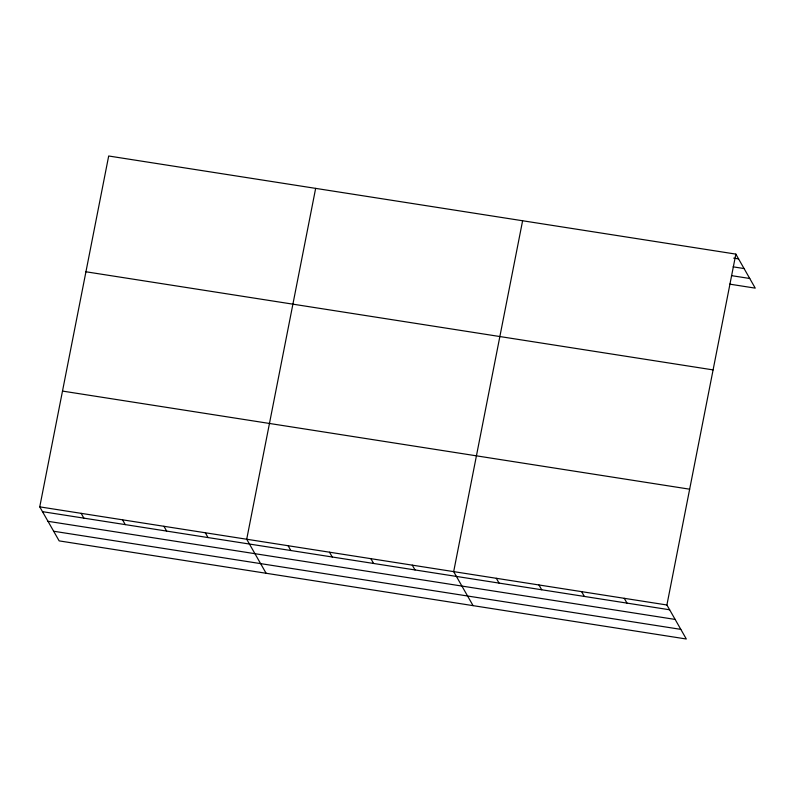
<?xml version="1.0" encoding="UTF-8"?>
<svg xmlns="http://www.w3.org/2000/svg" width="795" height="795" viewBox="0 0 795 795"><rect width="100%" height="100%" fill="white"/><g stroke="black" fill="none" stroke-linecap="round" stroke-linejoin="round"><path stroke-width="1.19" d="M735.842 254.112L666.906 604.985L686.314 639.001L59.158 540.888L39.75 506.862L108.686 155.999L735.842 254.112L755.25 288.138L729.661 284.133M315.655 188.375L246.708 539.249L266.116 573.265M522.613 220.752L453.677 571.625L473.075 605.641M733.706 258.146L738.585 258.912M733.119 266.842L744.08 268.551M731.47 275.636L749.755 278.488M85.94 271.781L713.095 369.904M62.497 391.08L689.653 489.193M39.75 506.862L666.906 604.985M42.483 511.662L669.638 609.785M47.988 521.311L675.144 619.424M53.653 531.239L680.808 629.362M624.254 598.307L626.997 603.107M581.612 591.639L584.345 596.439M538.96 584.971L541.703 589.761M496.319 578.293L499.051 583.093M412.277 565.146L415.02 569.945M370.887 558.676L373.62 563.466M329.498 552.197L332.231 556.997M288.108 545.718L290.841 550.518M205.319 532.769L208.052 537.569M163.929 526.29L166.662 531.09M122.539 519.821L125.272 524.611M81.14 513.341L83.882 518.141"/></g></svg>
